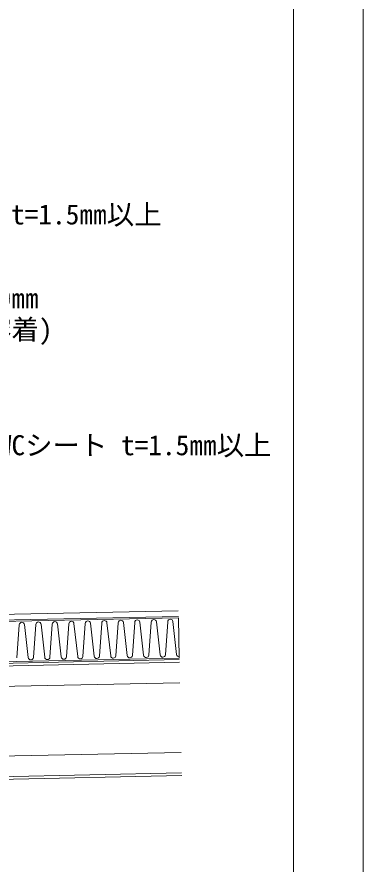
# Model space of a CAD drawing. Units: millimetres, scale not verified. Extents: x -840 to 840, y -594 to 594.
# Drawn here: x 641.2 to 840, y -332.9 to 154.2 of the extents above; entities that cross this region are included whole.
import ezdxf
from ezdxf.enums import TextEntityAlignment as Align

# ---------------------------------------------------------------- set-up
doc = ezdxf.new("R2010")
doc.units = ezdxf.units.MM
doc.header["$LTSCALE"] = 2
for name, color, linetype, lineweight in [('0-0_輪郭線', 2, 'Continuous', 9), ('0-1_図面枠', 7, 'Continuous', 9), ('0-2_文字', 5, 'Continuous', 9), ('0-7_躯体', 4, 'Continuous', 9), ('0-A_断熱材', 4, 'Continuous', 9), ('0-B_IBｼｰﾄ', 7, 'Continuous', 9)]:
    doc.layers.add(name, color=color, linetype=linetype, lineweight=lineweight)
doc.styles.add('ＭＳ ゴシック', font='')
doc.styles.get('ＭＳ ゴシック').set_extended_font_data('MS Gothic')

msp = doc.modelspace()

# ---------------------------------------------------------------- linework, layer by layer
at = {"layer": '0-0_輪郭線'}
msp.add_lwpolyline([(800, 554), (-800, 554), (-800, -554), (800, -554)], close=True, dxfattribs=at)
at = {"layer": '0-1_図面枠'}
msp.add_lwpolyline([(840, -594), (840, 594), (-840, 594), (-840, -594)], close=True, dxfattribs=at)
at = {"layer": '0-7_躯体', "color": 7}
for p, q in [((734.428, -215.334), (364.84, -222.941)), ((734.46, -216.867), (364.871, -224.474)), ((734.703, -228.665), (365.114, -236.271)), ((735.526, -268.656), (365.937, -276.263)), ((735.768, -280.454), (366.18, -288.06)), ((735.8, -281.987), (366.212, -289.593))]:
    msp.add_line(p, q, dxfattribs=at)
at = {"layer": '0-A_断熱材'}
for p, q in [((666.574, -213.753), (664.45, -194.813)), ((669.578, -213.691), (670.921, -194.68)), ((676.049, -213.558), (673.925, -194.618)), ((679.053, -213.496), (680.395, -194.485)), ((685.523, -213.363), (683.399, -194.423)), ((688.527, -213.301), (689.87, -194.29)), ((694.998, -213.168), (692.874, -194.228)), ((698.002, -213.106), (699.344, -194.095)), ((704.472, -212.973), (702.348, -194.033)), ((707.476, -212.911), (708.819, -193.9)), ((713.947, -212.778), (711.823, -193.838)), ((716.951, -212.716), (718.293, -193.705)), ((723.421, -212.583), (721.297, -193.643)), ((726.425, -212.521), (727.768, -193.51)), ((732.896, -212.388), (730.772, -193.448)), ((641.155, -214.276), (642.497, -195.265)), ((647.625, -214.143), (645.501, -195.203)), ((650.629, -214.081), (651.972, -195.07)), ((657.1, -213.948), (654.976, -195.008)), ((660.104, -213.886), (661.446, -194.875))]:
    msp.add_line(p, q, dxfattribs=at)
at = {"layer": '0-A_断熱材', "color": 7}
msp.add_lwpolyline([(331.678, -199.485), (733.932, -191.206), (734.412, -214.534), (331.678, -222.823)], dxfattribs=at)
at = {"layer": '0-A_断熱材'}
for centre, start, end in [((644.002, -195.375), 6.53043, 175.82772), ((653.477, -195.18), 6.53043, 175.82772), ((662.951, -194.985), 6.53043, 175.82772), ((672.426, -194.79), 6.53043, 175.82772), ((681.9, -194.595), 6.53043, 175.82772), ((691.375, -194.4), 6.53043, 175.82772), ((700.849, -194.205), 6.53043, 175.82772), ((710.324, -194.01), 6.53043, 175.82772), ((719.798, -193.815), 6.53043, 175.82772), ((729.273, -193.62), 6.53043, 175.82772), ((649.124, -213.971), 186.53043, 355.82772), ((658.599, -213.776), 186.53043, 355.82772), ((668.073, -213.581), 186.53043, 355.82772), ((677.548, -213.386), 186.53043, 355.82772), ((687.022, -213.191), 186.53043, 355.82772), ((696.497, -212.996), 186.53043, 355.82772), ((705.971, -212.801), 186.53043, 355.82772), ((715.446, -212.606), 186.53043, 355.82772), ((724.92, -212.411), 186.53043, 355.82772), ((734.395, -212.216), 186.53043, 270.01299)]:
    msp.add_arc(centre, 1.509, start, end, dxfattribs=at)
at = {"layer": '0-B_IBｼｰﾄ'}
for p, q in [((402.872, -194.019), (733.849, -187.207)), ((402.048, -197.37), (733.918, -190.539))]:
    msp.add_line(p, q, dxfattribs=at)

# ---------------------------------------------------------------- texts
at = {"layer": '0-2_文字', "color": 7, "style": 'ＭＳ ゴシック'}
for s, p in [('サンタックIB-HWCシート t=1.5㎜以上', (456.888, 31.417)), ('IB-L型シート t=2.0㎜', (496.439, -16.798)), ('(NBCボードと溶剤溶着)', (496.439, -34.798)), ('サンタックIB-HWCシート t=1.5㎜以上', (520.05, -101.274))]:
    msp.add_text(s, height=11.54, dxfattribs=at).set_placement(p, align=Align.BOTTOM_LEFT)

doc.saveas('drawing.dxf')
